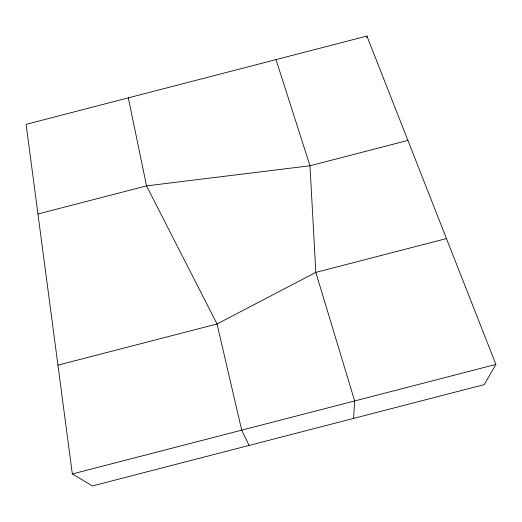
<?xml version="1.0" encoding="UTF-8"?>
<svg xmlns="http://www.w3.org/2000/svg" width="522" height="522" viewBox="0 0 522 522"><rect width="100%" height="100%" fill="white"/><g stroke="black" fill="none" stroke-linecap="round" stroke-linejoin="round"><path stroke-width="0.78" d="M366.842 37.695L366.914 36.064L26.1 124.334L72.323 473.969L92.433 485.936L484.22 384.616L495.9 364.421L366.914 36.064M353.59 418.396L354.666 400.948L315.817 272.386L309.983 165.768L276.007 59.612M37.956 213.994L146.538 185.884L309.983 165.768L407.904 140.418M446.467 238.58L315.817 272.386L217.028 323.986L57.942 365.146M72.323 473.969L495.9 364.421M249.111 445.416L241.712 430.161L217.028 323.986L146.538 185.884L128.321 97.862"/></g></svg>
